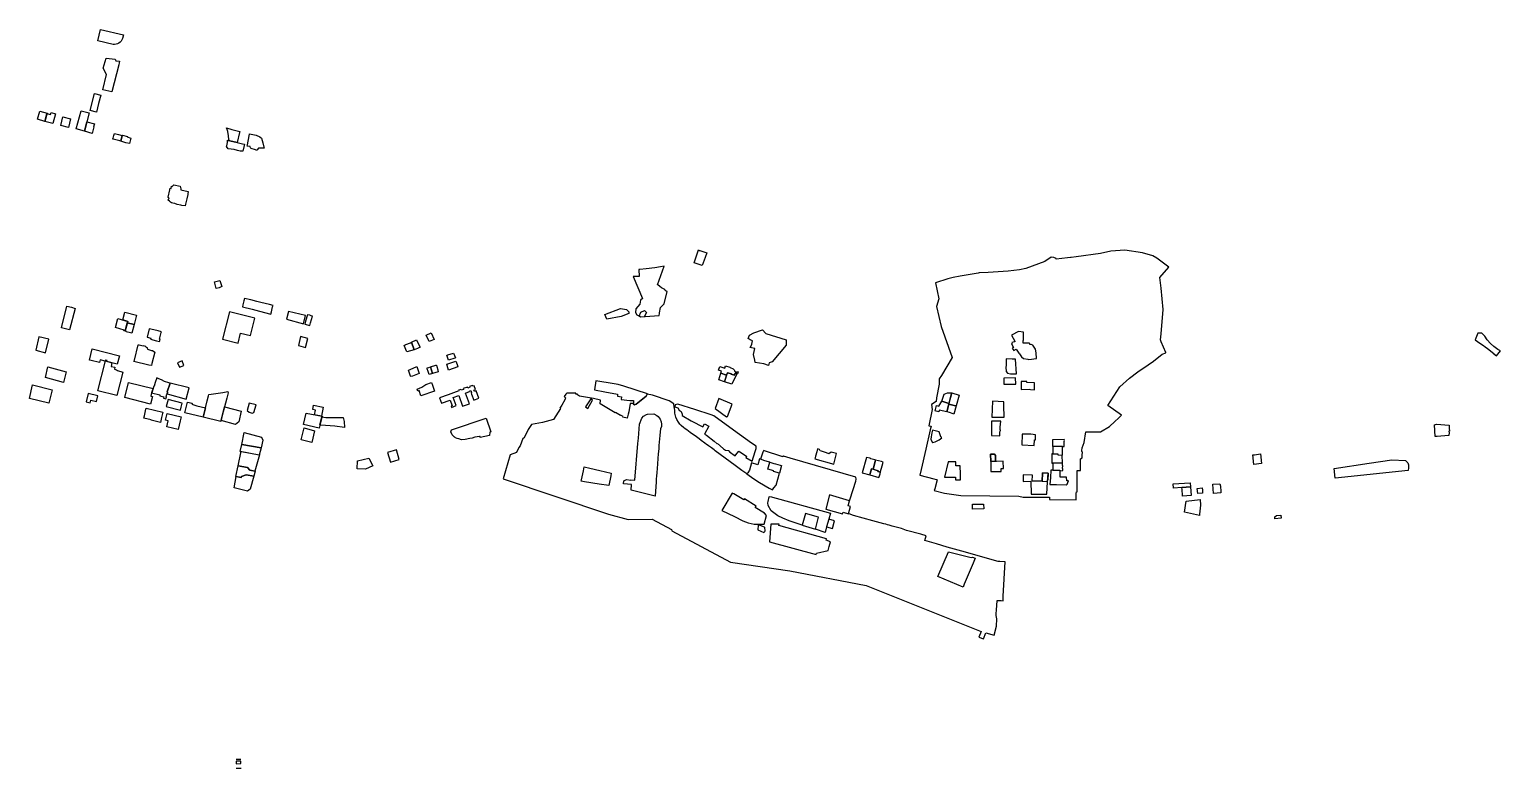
# Model space of a CAD drawing. Header units: metres. Extents: x 1390459 to 1399270, y 354791 to 360790.
# Drawn here: x 1395004 to 1399270, y 358586 to 360728 of the extents above; entities that cross this region are included whole.
import ezdxf

# ---------------------------------------------------------------- set-up
doc = ezdxf.new("R2010")
doc.units = ezdxf.units.M

msp = doc.modelspace()

# ---------------------------------------------------------------- linework, layer by layer
for points in [[(1395209.84, 360728.34), (1395276.32, 360713.11), (1395273.48, 360702.43), (1395271.8, 360698.42), (1395269.47, 360694.74), (1395266.56, 360691.52), (1395263.13, 360688.83), (1395259.31, 360686.77), (1395255.18, 360685.38), (1395250.89, 360684.71), (1395246.93, 360684.82), (1395202.14, 360695.25), (1395209.84, 360728.34)], [(1395226.72, 360645.24), (1395252.72, 360641.85), (1395254.91, 360636.87), (1395264.89, 360636.18), (1395264.36, 360631.26), (1395263.28, 360625.71), (1395242.54, 360547.44), (1395216.87, 360553.72), (1395227.85, 360597.4), (1395218.01, 360615.66), (1395226.72, 360645.24)], [(1395192.37, 360542.65), (1395210.77, 360537.85), (1395204.29, 360514.13), (1395198.15, 360488.73), (1395179.79, 360493.8), (1395192.37, 360542.65)], [(1395033.91, 360491.72), (1395055.02, 360485.72), (1395048.52, 360461.95), (1395026.93, 360467.89), (1395033.91, 360491.72)], [(1395054.82, 360485.01), (1395065.13, 360482.06), (1395066.6, 360487.22), (1395079.13, 360483.56), (1395071.31, 360455.85), (1395048.52, 360461.95), (1395054.82, 360485.01)], [(1395153.72, 360492.44), (1395177.2, 360486.74), (1395163.16, 360433.29), (1395139.85, 360439.8), (1395153.72, 360492.44)], [(1395100.79, 360475.24), (1395123, 360469.07), (1395117.28, 360444.23), (1395095.35, 360449.69), (1395100.79, 360475.24)], [(1395170.42, 360460.94), (1395192.3, 360455.18), (1395189.86, 360446.19), (1395190.93, 360445.99), (1395186.06, 360426.9), (1395163.16, 360433.29), (1395170.42, 360460.94)], [(1395582.41, 360406.4), (1395582.31, 360410.67), (1395581.5, 360419.06), (1395580.09, 360427.36), (1395579.43, 360430.05), (1395579.52, 360433.04), (1395578.24, 360434.91), (1395578.08, 360435.54), (1395575.68, 360442.92), (1395590.59, 360438.75), (1395613.75, 360432.87), (1395612.63, 360429.45), (1395606.17, 360400.24), (1395585.06, 360405.17), (1395584.38, 360406.05), (1395582.41, 360406.4)], [(1395262.09, 360423.67), (1395273.12, 360420.69), (1395268.69, 360404.21), (1395265.64, 360405.07), (1395246.3, 360410.55), (1395245.7, 360410.71), (1395246.23, 360412.69), (1395246.73, 360412.6), (1395246.91, 360413.34), (1395248.8, 360421.07), (1395250.19, 360426.74), (1395262.09, 360423.67)], [(1395293.86, 360397.83), (1395283.32, 360400.05), (1395268.69, 360404.21), (1395273.12, 360420.69), (1395273.43, 360421.93), (1395287.89, 360418.19), (1395287.48, 360416.79), (1395298.08, 360413.66), (1395293.86, 360397.83)], [(1395575.71, 360388.55), (1395575.87, 360389.3), (1395576.17, 360390.69), (1395578.27, 360400.67), (1395578.56, 360402.69), (1395578.7, 360406.98), (1395580.57, 360406.72), (1395582.41, 360406.4), (1395584.38, 360406.05), (1395585.06, 360405.17), (1395606.17, 360400.24), (1395621.57, 360396.64), (1395627.65, 360395.55), (1395627.04, 360392.18), (1395622.76, 360375.11), (1395620.36, 360375.18), (1395619.24, 360375.4), (1395614.93, 360375.94), (1395607.76, 360377.69), (1395597.2, 360380.23), (1395596.6, 360380.34), (1395596.46, 360379.94), (1395588.58, 360381.05), (1395580.69, 360382.06), (1395575.71, 360388.55)], [(1395635.21, 360390.47), (1395635.9, 360394.04), (1395640.97, 360420.3), (1395641.83, 360424.78), (1395642.02, 360425.74), (1395661.61, 360421.67), (1395672.45, 360417.18), (1395676.65, 360413.43), (1395680.51, 360399.36), (1395683.96, 360386.74), (1395684.53, 360384.61), (1395668.58, 360384.13), (1395664.79, 360379.11), (1395663.66, 360377.6), (1395659.15, 360379.4), (1395646.5, 360383.53), (1395645.27, 360385.41), (1395643.93, 360389.43), (1395635.21, 360390.47)], [(1395422.66, 360277.56), (1395441.15, 360273.98), (1395443.37, 360266.7), (1395442.68, 360263.32), (1395464.71, 360258.24), (1395463.35, 360252.19), (1395462.82, 360249.87), (1395460, 360237.37), (1395457.5, 360225.89), (1395456.69, 360222.23), (1395455.58, 360217.45), (1395445.99, 360218.15), (1395442.74, 360218.64), (1395432.36, 360221.33), (1395425.15, 360223.37), (1395419.97, 360224.77), (1395415.97, 360226.03), (1395413.24, 360227.56), (1395409.8, 360230.2), (1395406.34, 360233.44), (1395405.52, 360234.35), (1395408, 360237.41), (1395409, 360240.6), (1395406.62, 360241.35), (1395406.7, 360241.8), (1395410.77, 360262.96), (1395411.76, 360268.14), (1395414.72, 360267.44), (1395416.01, 360273.78), (1395418.2, 360273.12), (1395422.66, 360277.56)], [(1396944.63, 360089.39), (1396947.44, 360088.04), (1396948.56, 360087.25), (1396962.19, 360083.1), (1396968.35, 360081.23), (1396963.17, 360067.54), (1396955.06, 360043.78), (1396931.74, 360051.69), (1396944.63, 360089.39)], [(1397627.98, 359391.51), (1397657.3, 359384.01), (1397705.23, 359377.02), (1397872.93, 359375.91), (1397885.54, 359372.24), (1397961.73, 359372.71), (1397961.75, 359366.08), (1398039.84, 359364.61), (1398039.98, 359383.28), (1398040.02, 359388.44), (1398042.02, 359388.41), (1398042.23, 359405.91), (1398042.59, 359450.2), (1398052.23, 359450.37), (1398052.22, 359458.53), (1398052.19, 359483.46), (1398056.66, 359486.15), (1398056.85, 359490.13), (1398057.05, 359494.65), (1398057.45, 359503.49), (1398055.92, 359505.29), (1398056.26, 359508.07), (1398057.2, 359515.83), (1398063.1, 359530.77), (1398067.8, 359561.8), (1398109.91, 359562.35), (1398135.73, 359577.19), (1398151.73, 359592.13), (1398162.42, 359601.82), (1398170.9, 359610.25), (1398131.47, 359638.57), (1398166.57, 359692.53), (1398194.25, 359717.52), (1398218.7, 359736.15), (1398248.11, 359755.83), (1398263.49, 359766.86), (1398288.97, 359787.19), (1398299.59, 359791), (1398299.22, 359792.03), (1398286.36, 359822.61), (1398284.44, 359828.78), (1398285.82, 359846.31), (1398291.35, 359916.75), (1398285.57, 359978.17), (1398282.61, 360009.68), (1398308.36, 360039.41), (1398273.83, 360065.02), (1398262, 360071.69), (1398231.84, 360080.36), (1398180.28, 360088.3), (1398140.41, 360085.53), (1398110.51, 360078.76), (1398039.96, 360069), (1398025.07, 360067.17), (1398022.61, 360066.9), (1398014.44, 360066.04), (1397981.59, 360062.81), (1397981.61, 360064.09), (1397974.34, 360067.43), (1397967.28, 360068.21), (1397948.51, 360056.05), (1397893.84, 360035.84), (1397874.81, 360031.27), (1397842.6, 360027.69), (1397784.78, 360024.12), (1397758.57, 360022.5), (1397755.75, 360022.36), (1397703.29, 360013.4), (1397682.98, 360009.44), (1397667.76, 360004.98), (1397631.61, 359993.58), (1397640.82, 359947.9), (1397634.08, 359925.36), (1397647.8, 359867.01), (1397679.53, 359777.11), (1397649.43, 359725.33), (1397642.27, 359715.88), (1397642.68, 359700), (1397634.54, 359660.39), (1397633.04, 359649.65), (1397620.41, 359641.17), (1397622.17, 359626.45), (1397612.05, 359579.73), (1397618.98, 359578.03), (1397616.55, 359567.49), (1397603.61, 359511.48), (1397590.17, 359453.24), (1397586.37, 359436.77), (1397627.2, 359425.58), (1397634.86, 359423.49), (1397636.65, 359423), (1397629.28, 359396.39), (1397627.98, 359391.51)], [(1396776.1, 359943.22), (1396774.34, 359932.44), (1396762.7, 359918.21), (1396761.76, 359908), (1396765.44, 359901.17), (1396775.93, 359895.56), (1396829.72, 359898.85), (1396830.7, 359904.51), (1396831.24, 359906.85), (1396833.95, 359922.42), (1396845.06, 359932.56), (1396853.85, 359968.79), (1396850.95, 359970.14), (1396847.15, 359971.9), (1396846.22, 359974.73), (1396841.11, 359977.13), (1396837.03, 359979.34), (1396832.16, 359983.09), (1396826.52, 359988.25), (1396825.55, 359988.39), (1396844.73, 360042.18), (1396844.23, 360042.05), (1396834.35, 360040.5), (1396817.15, 360037.51), (1396792.88, 360034.48), (1396774.3, 360032.62), (1396770.97, 360032.28), (1396772.45, 360012.48), (1396755.05, 360012.06), (1396782.25, 359948.19), (1396776.1, 359943.22)], [(1395540.37, 359996.31), (1395556.5, 360000.8), (1395561.62, 359982.79), (1395554.16, 359979.15), (1395545.83, 359977.12), (1395540.37, 359996.31)], [(1395097.02, 359863.87), (1395112.02, 359926.4), (1395125.45, 359922.89), (1395136.55, 359919.85), (1395120.55, 359857.41), (1395097.02, 359863.87)], [(1395704.35, 359903.24), (1395705.91, 359909.65), (1395709.29, 359923.83), (1395710.32, 359928.14), (1395700.12, 359930.66), (1395674.83, 359936.89), (1395663.07, 359939.94), (1395645.73, 359944.26), (1395627.36, 359948.82), (1395625.74, 359941.86), (1395622.77, 359929.94), (1395621.46, 359924.67), (1395649.89, 359917.39), (1395671.01, 359911.64), (1395704.35, 359903.24)], [(1395281.31, 359854.29), (1395277.98, 359855.11), (1395278.53, 359857.14), (1395253.18, 359864.8), (1395260.72, 359890.51), (1395288.88, 359882.1), (1395281.31, 359854.29)], [(1395274.95, 359886.26), (1395280.99, 359908.6), (1395314.1, 359900.07), (1395307.16, 359872.72), (1395287.69, 359877.74), (1395288.88, 359882.1), (1395274.95, 359886.26)], [(1395583.96, 359909.46), (1395563.69, 359830.96), (1395609.32, 359819.31), (1395616.04, 359848.21), (1395645.3, 359841.69), (1395657.77, 359891.8), (1395583.96, 359909.46)], [(1395755.69, 359910.93), (1395749.82, 359888.56), (1395798.79, 359875.42), (1395804.72, 359899.3), (1395755.69, 359910.93)], [(1395809.87, 359901.56), (1395804.55, 359882.85), (1395802.13, 359874.47), (1395817.26, 359870.24), (1395819.37, 359877.64), (1395824.47, 359896.77), (1395824.71, 359897.57), (1395820.93, 359898.68), (1395816.93, 359899.86), (1395809.87, 359901.56)], [(1396672.79, 359901.76), (1396717.75, 359919.92), (1396735.6, 359916.48), (1396742.15, 359910.21), (1396742.28, 359904.89), (1396719.84, 359896.1), (1396678.4, 359888.22), (1396672.79, 359901.76)], [(1396776.9, 359909.1), (1396788.05, 359913.41), (1396793.46, 359907.4), (1396786.47, 359895.07), (1396776.76, 359894.43), (1396772.29, 359896.96), (1396776.9, 359909.1)], [(1395031.53, 359837.15), (1395022.03, 359798.64), (1395050.24, 359791.33), (1395060.41, 359830.69), (1395031.53, 359837.15)], [(1395301.21, 359848.11), (1395297.29, 359848.98), (1395284.35, 359852.23), (1395284.65, 359853.45), (1395281.31, 359854.29), (1395287.69, 359877.74), (1395307.16, 359872.72), (1395301.21, 359848.11)], [(1395381.12, 359823.67), (1395382.59, 359830.42), (1395381.38, 359830.76), (1395385.84, 359849.52), (1395386.46, 359852.02), (1395377.57, 359854.27), (1395356.27, 359859.46), (1395351.51, 359860.61), (1395345.44, 359836.05), (1395356.04, 359833.35), (1395355.28, 359830.19), (1395372.28, 359825.95), (1395381.12, 359823.67)], [(1395789.82, 359838.28), (1395783.91, 359812.31), (1395804.7, 359806.6), (1395811.7, 359832.86), (1395789.82, 359838.28)], [(1396154.42, 359842.46), (1396168.75, 359848.95), (1396177.4, 359829.65), (1396163.12, 359823.69), (1396154.42, 359842.46)], [(1397092.14, 359841.74), (1397104.35, 359849.21), (1397129.96, 359857.18), (1397139.69, 359847.46), (1397198.17, 359829.1), (1397198.32, 359813.39), (1397157.97, 359764.49), (1397149.19, 359761.87), (1397147.26, 359754.64), (1397133.94, 359759.01), (1397108.74, 359762.71), (1397108.01, 359770.15), (1397103.54, 359785.81), (1397107.37, 359803.07), (1397093.29, 359806.7), (1397095.86, 359809.63), (1397098.96, 359816.45), (1397100.65, 359825.85), (1397093.63, 359828.46), (1397088.2, 359832.35), (1397092.14, 359841.74)], [(1397924.64, 359774.43), (1397923.87, 359790.82), (1397921.96, 359801.65), (1397913.53, 359812.97), (1397908.68, 359815.12), (1397905.3, 359815.42), (1397904.55, 359819), (1397895.3, 359818.7), (1397885.65, 359819.18), (1397885.9, 359825.66), (1397886.82, 359828.85), (1397886.66, 359830.28), (1397887.14, 359850.68), (1397872.13, 359852.68), (1397852.08, 359841.82), (1397861.44, 359825.2), (1397861.75, 359822.88), (1397859.59, 359822.9), (1397853.29, 359821.21), (1397853.76, 359819.26), (1397852.2, 359816.62), (1397857.35, 359806.86), (1397854.32, 359804.85), (1397858.97, 359797.83), (1397865.22, 359801.98), (1397873.33, 359790.16), (1397874.77, 359787.7), (1397880.98, 359779.08), (1397886.68, 359774.85), (1397899.78, 359772.19), (1397902.08, 359771.94), (1397924.64, 359774.43)], [(1399216.07, 359848.44), (1399204.79, 359847.83), (1399196.78, 359829.05), (1399210.41, 359819.41), (1399220.8, 359812.02), (1399225.44, 359808.61), (1399232.88, 359803.46), (1399250.92, 359788.69), (1399250.48, 359788.11), (1399258.21, 359782.67), (1399270.35, 359796.66), (1399262.68, 359800.89), (1399250.59, 359809.61), (1399241.21, 359818.02), (1399231.49, 359829.12), (1399224.44, 359838.92), (1399216.07, 359848.44)], [(1395185.62, 359802.66), (1395265.25, 359782.52), (1395258.59, 359758.58), (1395228.24, 359766.11), (1395228.86, 359768.65), (1395224.55, 359769.69), (1395223.88, 359767.11), (1395208.71, 359770.66), (1395206.83, 359763.12), (1395182.65, 359769.12), (1395177.62, 359769.65), (1395185.62, 359802.66)], [(1395319.17, 359814.56), (1395322.39, 359813.8), (1395333.54, 359811.01), (1395333.76, 359811.89), (1395340.69, 359810.11), (1395340.42, 359809.08), (1395343.65, 359806.88), (1395344.91, 359806.52), (1395345.48, 359805.13), (1395346.63, 359801.51), (1395358.34, 359798.02), (1395360.4, 359797.31), (1395367.24, 359792.68), (1395358.69, 359760), (1395357.5, 359754.2), (1395350.37, 359755.66), (1395307.06, 359765.54), (1395308.17, 359769.95), (1395319.17, 359814.56)], [(1396091.12, 359812.5), (1396093.45, 359814.37), (1396095.74, 359815.14), (1396109.49, 359819.85), (1396112.34, 359821.55), (1396119.47, 359799.77), (1396098.42, 359794.01), (1396091.12, 359812.5)], [(1396112.34, 359821.55), (1396126.16, 359828.66), (1396132.42, 359815.67), (1396137, 359807.07), (1396129.78, 359803.66), (1396119.47, 359799.77), (1396112.34, 359821.55)], [(1395224.38, 359767.49), (1395243.13, 359762.38), (1395240.5, 359751.82), (1395251.77, 359749.01), (1395250.22, 359743.41), (1395256.24, 359741.76), (1395258.87, 359739.45), (1395274.85, 359735.35), (1395257.64, 359667.36), (1395202.29, 359681.19), (1395224.38, 359767.49)], [(1395451.98, 359754.7), (1395446.66, 359767.65), (1395433.71, 359762.32), (1395439.04, 359749.38), (1395451.98, 359754.7)], [(1396103.55, 359740.96), (1396107.92, 359742.63), (1396127.73, 359751.1), (1396134.55, 359730.73), (1396114.86, 359723.57), (1396109.8, 359721.89), (1396109.31, 359723.56), (1396103.55, 359740.96)], [(1396167, 359750.16), (1396182.71, 359755.08), (1396184, 359755.48), (1396185.33, 359750.99), (1396188.13, 359741.53), (1396188.45, 359740.46), (1396189.71, 359736.2), (1396172.88, 359731.2), (1396167, 359750.16)], [(1396213.93, 359784.07), (1396215.82, 359784.48), (1396217.22, 359784.96), (1396233.84, 359790.46), (1396239.38, 359776.1), (1396237.56, 359775.38), (1396219.42, 359769.52), (1396213.93, 359784.07)], [(1396214.18, 359757.96), (1396240.72, 359766.66), (1396242.26, 359762.41), (1396244.14, 359757.21), (1396244.33, 359756.71), (1396246.72, 359750.08), (1396246.76, 359749.97), (1396219.52, 359740.88), (1396217.45, 359747.5), (1396214.18, 359757.96)], [(1397006.36, 359751.48), (1397020.68, 359746.62), (1397022.62, 359753.37), (1397035.41, 359749.45), (1397035.63, 359748.06), (1397044.61, 359744.4), (1397046.58, 359743.07), (1397047.91, 359741.63), (1397048.46, 359740.05), (1397048.74, 359737.42), (1397055.82, 359735.08), (1397056.46, 359736.81), (1397059.46, 359735.83), (1397057.71, 359730.48), (1397050.78, 359732.75), (1397050.42, 359731.56), (1397048.55, 359726.54), (1397039.35, 359729.13), (1397039.59, 359729.95), (1397028.01, 359733.29), (1397025.91, 359726.62), (1397009.45, 359732.04), (1397010.76, 359737.42), (1397001.81, 359740.35), (1397006.36, 359751.48)], [(1397866.52, 359729.98), (1397863.15, 359772.95), (1397860.33, 359772.9), (1397853.71, 359772.66), (1397836.53, 359773.55), (1397836.64, 359761.95), (1397836.42, 359758.14), (1397836.08, 359752.1), (1397836, 359750.66), (1397836.15, 359736.25), (1397837.64, 359735.81), (1397840.41, 359731.9), (1397849.23, 359730.08), (1397854.34, 359730.17), (1397861.27, 359730.07), (1397864.86, 359730.02), (1397866.52, 359729.98)], [(1395057.02, 359750.02), (1395110.24, 359735.87), (1395102.89, 359705.23), (1395050.21, 359719.52), (1395057.02, 359750.02)], [(1395358.29, 359675.33), (1395382.47, 359669.29), (1395381.77, 359666.48), (1395393.64, 359663.49), (1395392.56, 359659.6), (1395399.59, 359657.16), (1395401.26, 359663.86), (1395400.77, 359663.99), (1395402.7, 359671.61), (1395403.27, 359671.9), (1395404.75, 359677.24), (1395403.37, 359677.72), (1395411.96, 359702.82), (1395407.83, 359703.99), (1395395.25, 359708.27), (1395387.08, 359712.34), (1395379.48, 359716), (1395373.07, 359718.84), (1395368.86, 359704.75), (1395365.53, 359694.35), (1395364.84, 359694.56), (1395358.29, 359675.33)], [(1396157.14, 359747.06), (1396162.54, 359748.76), (1396167, 359750.16), (1396172.88, 359731.2), (1396162.85, 359728.22), (1396160.37, 359736.39), (1396157.81, 359744.84), (1396157.14, 359747.06)], [(1396646.52, 359709.66), (1396642.76, 359683.3), (1396672.36, 359678), (1396709.73, 359671.11), (1396709.13, 359665.33), (1396720.58, 359663.67), (1396719.72, 359655.26), (1396745.08, 359652.42), (1396755.83, 359652.88), (1396756.11, 359644.55), (1396756.19, 359642.31), (1396758.9, 359640.54), (1396763.6, 359642.59), (1396792.14, 359665.09), (1396795.72, 359670.93), (1396796.24, 359672.54), (1396728.19, 359694.81), (1396711.41, 359699), (1396699.58, 359701.32), (1396646.52, 359709.66)], [(1397009.45, 359732.04), (1397025.91, 359726.62), (1397019.32, 359707.05), (1397002.99, 359712.44), (1397009.45, 359732.04)], [(1397028.01, 359733.29), (1397039.59, 359729.95), (1397039.35, 359729.13), (1397048.55, 359726.54), (1397050.42, 359731.56), (1397055.65, 359729.83), (1397040.88, 359699.93), (1397019.32, 359707.05), (1397023.04, 359718.08), (1397025.91, 359726.62), (1397028.01, 359733.29)], [(1397864.07, 359699.78), (1397863.95, 359718.09), (1397829.33, 359717.24), (1397829.76, 359699.71), (1397844.5, 359699.68), (1397864.07, 359699.78)], [(1395013.13, 359698.03), (1395069.7, 359684.19), (1395060.41, 359645.1), (1395003.86, 359658.95), (1395013.13, 359698.03)], [(1395168.44, 359649.05), (1395180.24, 359646.34), (1395181.88, 359654.11), (1395198.68, 359649.99), (1395202.5, 359665.91), (1395174.1, 359672.68), (1395168.44, 359649.05)], [(1395291.66, 359705.17), (1395362.25, 359687.28), (1395358.71, 359675.18), (1395357.98, 359675.38), (1395355.54, 359665.29), (1395360.41, 359664.06), (1395354.93, 359642.44), (1395280.08, 359661.42), (1395291.66, 359705.17)], [(1395403.37, 359677.72), (1395404.75, 359677.24), (1395403.27, 359671.9), (1395458.4, 359656.81), (1395467.17, 359689.66), (1395412.03, 359702.8), (1395403.37, 359677.72)], [(1395524.15, 359670.44), (1395565.17, 359676.38), (1395579.22, 359678.42), (1395579.78, 359674.67), (1395576.12, 359659.81), (1395562.09, 359605.45), (1395560.03, 359595.54), (1395559.04, 359591.57), (1395507.45, 359604.59), (1395514.11, 359631.59), (1395519.19, 359651.43), (1395523, 359666.03), (1395524.15, 359670.44)], [(1396128.67, 359685.17), (1396141.88, 359691.13), (1396153.56, 359699.08), (1396170.32, 359704.8), (1396172.58, 359697.41), (1396172.35, 359697.32), (1396178.44, 359679.87), (1396139.26, 359666.4), (1396133.93, 359681.5), (1396130.42, 359680.26), (1396128.67, 359685.17)], [(1396293.04, 359682.49), (1396297.64, 359684.42), (1396293.58, 359695.64), (1396289.64, 359694.18), (1396288.95, 359696.24), (1396280.43, 359693.33), (1396281.29, 359691.08), (1396274.93, 359688.82), (1396273.91, 359691.29), (1396261.5, 359687.31), (1396262.29, 359685.05), (1396255.78, 359682.7), (1396255.03, 359684.69), (1396248.42, 359682.56), (1396249.1, 359680.6), (1396218.09, 359669.15), (1396193.11, 359660.7), (1396198.56, 359644.76), (1396223.6, 359653.57), (1396230.11, 359637.22), (1396227.15, 359636.03), (1396228.4, 359632.15), (1396241.52, 359638.27), (1396233, 359661.2), (1396248.85, 359667.14), (1396259.91, 359636.66), (1396280.17, 359643.61), (1396268.76, 359674.18), (1396280.49, 359678.47), (1396279.75, 359680.19), (1396284.04, 359681.84), (1396286.26, 359676.12), (1396284.56, 359674.85), (1396286.32, 359670.69), (1396292.36, 359654.09), (1396306.98, 359659.56), (1396299.53, 359680.35), (1396294.78, 359678.56), (1396293.04, 359682.49)], [(1396378.12, 359425.76), (1396682.87, 359323.79), (1396740.11, 359308.2), (1396809.63, 359308.6), (1396865.63, 359278.47), (1396866.83, 359275.18), (1397037.32, 359184.63), (1397208.68, 359159.43), (1397430.02, 359116.93), (1397764.45, 358983.45), (1397757.71, 358966.57), (1397770.32, 358961.57), (1397777.22, 358979.81), (1397801.33, 358972.46), (1397808.03, 358998.27), (1397809.92, 359019.51), (1397807.21, 359029.87), (1397807.52, 359035.32), (1397808.06, 359044.87), (1397810.36, 359073.23), (1397814.2, 359073.08), (1397817.98, 359073.03), (1397822.28, 359072.88), (1397827.8, 359072.09), (1397828.2, 359086.03), (1397833.53, 359185.4), (1397817.98, 359186.36), (1397814.5, 359186.03), (1397813.75, 359186.12), (1397708.36, 359216.06), (1397665.45, 359228.05), (1397634.7, 359237.27), (1397600.17, 359246.72), (1397604.25, 359260.18), (1397588.66, 359264.91), (1397547.89, 359276.44), (1397532.83, 359281.8), (1397506.21, 359288.95), (1397497.17, 359291.43), (1397492.18, 359292.82), (1397487.1, 359294.03), (1397481.87, 359295.43), (1397450.23, 359304.25), (1397393.86, 359319.95), (1397381.29, 359324.14), (1397379.13, 359324.71), (1397385.03, 359346.01), (1397378, 359347.94), (1397382.1, 359362.45), (1397383.69, 359367.41), (1397400.05, 359418.55), (1397401.57, 359424.65), (1397400.43, 359430.86), (1397209.9, 359485.97), (1397190.64, 359491.12), (1397188.86, 359491.53), (1397188.41, 359489.57), (1397132.82, 359508.16), (1397132.33, 359506.74), (1397131.15, 359503.34), (1397125.28, 359485.2), (1397124.61, 359483.16), (1397124.39, 359482.5), (1397121.42, 359483.48), (1397116.09, 359466.4), (1397097.84, 359472.05), (1397092.24, 359450.9), (1397087.18, 359442.92), (1397084.56, 359439.96), (1397070.05, 359450.3), (1397050.74, 359464.65), (1396992.98, 359507.21), (1396989.43, 359509.82), (1396982.12, 359515.45), (1396979.1, 359517.56), (1396972.99, 359521.81), (1396966.83, 359526.12), (1396963.79, 359528.23), (1396962.84, 359528.91), (1396952.02, 359536.91), (1396945.95, 359541.55), (1396934.21, 359549.95), (1396929.68, 359553.19), (1396920.11, 359560.34), (1396910.54, 359567.48), (1396908.68, 359568.78), (1396904.76, 359571.53), (1396901.45, 359573.84), (1396893.99, 359580.19), (1396890.47, 359583.88), (1396885.83, 359590.31), (1396881.64, 359597.9), (1396878.36, 359604.85), (1396877.52, 359608.26), (1396875.84, 359616.28), (1396875.38, 359624.85), (1396873.53, 359634.48), (1396873.03, 359643.51), (1396859.53, 359652.31), (1396810.97, 359668.51), (1396795.72, 359670.93), (1396792.14, 359665.09), (1396763.6, 359642.59), (1396758.9, 359640.54), (1396756.19, 359642.31), (1396756.11, 359644.55), (1396746.41, 359644.17), (1396742.18, 359620.41), (1396740.15, 359612.98), (1396737.1, 359602), (1396724.45, 359604.71), (1396725.3, 359606.39), (1396718.35, 359610.07), (1396717.89, 359609.45), (1396703.19, 359618.04), (1396702.59, 359617.26), (1396658.8, 359642.72), (1396660.16, 359654.05), (1396639.4, 359658.35), (1396610.67, 359663.58), (1396598.75, 359665.32), (1396593.63, 359669.16), (1396593.75, 359670.87), (1396588.43, 359671.44), (1396588.7, 359673.59), (1396584.56, 359673.72), (1396583.22, 359673.76), (1396565.36, 359674.3), (1396562.5, 359674.27), (1396559.8, 359670.8), (1396555.13, 359664.8), (1396559.41, 359659.81), (1396558.04, 359657.37), (1396556.63, 359654.88), (1396547.78, 359639.18), (1396542.47, 359630.33), (1396543.63, 359629.77), (1396523.74, 359597.28), (1396491.67, 359588.79), (1396459.92, 359583.53), (1396450.55, 359568.37), (1396439.08, 359544.78), (1396434.82, 359542.4), (1396426.98, 359521.2), (1396423.63, 359516.32), (1396416.39, 359501.83), (1396397.74, 359495.29), (1396378.12, 359425.76)], [(1397649.9, 359650.81), (1397656.4, 359670.72), (1397666.59, 359674.74), (1397679.21, 359674.62), (1397678.42, 359672.37), (1397670.63, 359644.32), (1397649.9, 359650.81)], [(1397670.14, 359642.56), (1397678.42, 359672.37), (1397679.21, 359674.62), (1397699.96, 359668.09), (1397691.45, 359637.22), (1397689.62, 359637.69), (1397670.14, 359642.56)], [(1397919, 359683.26), (1397919.07, 359703.58), (1397896.26, 359705.45), (1397896.4, 359707.61), (1397880.1, 359707.56), (1397879.71, 359685), (1397903.14, 359685.74), (1397907.32, 359684.44), (1397919, 359683.26)], [(1395342.62, 359630.68), (1395390.83, 359618.64), (1395387.23, 359603.84), (1395383.55, 359588.7), (1395356.94, 359595.78), (1395357.1, 359596.8), (1395335.77, 359601.71), (1395337.14, 359608.48), (1395341.79, 359627.35), (1395342.62, 359630.68)], [(1395342.62, 359630.68), (1395390.83, 359618.64), (1395387.23, 359603.84), (1395383.55, 359588.7), (1395356.94, 359595.78), (1395357.1, 359596.8), (1395335.77, 359601.71), (1395337.14, 359608.48), (1395341.79, 359627.35), (1395342.62, 359630.68)], [(1395446.72, 359645.24), (1395406.15, 359656.02), (1395400.72, 359634.93), (1395441.83, 359624.46), (1395444.08, 359633.06), (1395443.69, 359633.18), (1395446.72, 359645.24)], [(1395462.61, 359648.07), (1395475.36, 359644.79), (1395474.7, 359641.91), (1395489.59, 359637.45), (1395514.09, 359631.59), (1395507.45, 359604.59), (1395454.86, 359617.48), (1395462.61, 359648.07)], [(1395617.73, 359621.57), (1395610.9, 359590.94), (1395601.34, 359583.67), (1395559.8, 359594.4), (1395570.04, 359634.57), (1395617.73, 359621.57)], [(1395654.95, 359618.23), (1395661.13, 359640.26), (1395641.19, 359645.21), (1395635.65, 359623.71), (1395640.85, 359618.55), (1395649.77, 359616.36), (1395654.95, 359618.23)], [(1395828.08, 359639.33), (1395856.17, 359633.57), (1395851.37, 359607.31), (1395830.53, 359611.54), (1395833.33, 359624.92), (1395825.62, 359626.97), (1395828.08, 359639.33)], [(1396623.05, 359630.08), (1396637.02, 359654.22), (1396631.81, 359657.88), (1396616.07, 359634.69), (1396623.05, 359630.08)], [(1397099.49, 359476.66), (1397108.86, 359504.54), (1397111.93, 359513.66), (1397111.97, 359520.39), (1397097.87, 359528.76), (1397045.75, 359567.25), (1396988.53, 359608.21), (1396980.86, 359611.65), (1396933.92, 359626.85), (1396884.56, 359642.55), (1396876.37, 359640.23), (1396875.38, 359633.98), (1396883.88, 359631.4), (1396888.48, 359624.85), (1396893.61, 359620.9), (1396897.05, 359612.72), (1396896.87, 359609.32), (1396922.76, 359593.72), (1396925.13, 359592.53), (1396957.02, 359576.58), (1396961.76, 359585.1), (1396974.16, 359578.75), (1396961.75, 359555.59), (1396967.24, 359552.41), (1396989.27, 359534.8), (1396998.64, 359526.78), (1396999.72, 359527.89), (1397015.7, 359513.99), (1397016.81, 359512.38), (1397022.84, 359509.2), (1397031.02, 359507.7), (1397033.78, 359505.57), (1397033.79, 359504.48), (1397050.3, 359492.76), (1397052.65, 359495.67), (1397060.97, 359505.98), (1397063.72, 359503.85), (1397065.88, 359503.52), (1397084.25, 359490.88), (1397081.92, 359487.26), (1397099.49, 359476.66)], [(1396992.89, 359629.7), (1397025.13, 359605.04), (1397028.64, 359606.21), (1397041.79, 359641.71), (1397002.78, 359658.68), (1396992.89, 359629.7)], [(1397630.17, 359623.26), (1397634.2, 359638.26), (1397641.16, 359636.38), (1397649.9, 359650.81), (1397670.63, 359644.32), (1397670.14, 359642.56), (1397664.21, 359619.72), (1397642.37, 359624.86), (1397640.83, 359620.08), (1397633.71, 359622.22), (1397630.17, 359623.26)], [(1397664.21, 359619.72), (1397670.14, 359642.56), (1397689.62, 359637.69), (1397691.45, 359637.22), (1397684.92, 359613.33), (1397683.17, 359613.73), (1397671.96, 359617.9), (1397664.21, 359619.72)], [(1397830.29, 359604.25), (1397829.8, 359638.62), (1397830.2, 359649.28), (1397796.98, 359650.42), (1397795.3, 359604.29), (1397830.29, 359604.25)], [(1395403.27, 359615.53), (1395443.96, 359605.37), (1395441.08, 359593.78), (1395434.76, 359568.47), (1395402.22, 359576.67), (1395406.5, 359593.98), (1395398.07, 359596), (1395403.27, 359615.53)], [(1395403.27, 359615.53), (1395443.96, 359605.37), (1395441.08, 359593.78), (1395434.76, 359568.47), (1395402.22, 359576.67), (1395406.5, 359593.98), (1395398.07, 359596), (1395403.27, 359615.53)], [(1395806.84, 359616.35), (1395852.67, 359607), (1395843.78, 359572.36), (1395798.44, 359583.23), (1395806.84, 359616.35)], [(1395852.34, 359605.65), (1395863, 359603.86), (1395885.04, 359603.14), (1395913.52, 359603.29), (1395915.21, 359595.76), (1395916.48, 359591.83), (1395917.65, 359574.4), (1395889.42, 359577.97), (1395849.17, 359581.38), (1395846.25, 359581.99), (1395852.34, 359605.65)], [(1396328.37, 359601.2), (1396342.04, 359561.86), (1396339.2, 359560.95), (1396337.7, 359551.68), (1396311.25, 359545.4), (1396310.61, 359548.36), (1396308.84, 359548.03), (1396295.84, 359546.51), (1396288.27, 359543.94), (1396281.1, 359543.11), (1396267.11, 359539.71), (1396256.86, 359539.21), (1396249.56, 359541.26), (1396248.22, 359541.74), (1396244.48, 359543.06), (1396239.92, 359545.07), (1396237.36, 359546.36), (1396236.54, 359546.9), (1396233.47, 359549.33), (1396229.82, 359553.35), (1396226.22, 359562.18), (1396228.15, 359568.15), (1396328.37, 359601.2)], [(1396726.84, 359410.88), (1396727.59, 359420.19), (1396735.69, 359423.37), (1396747.73, 359422.33), (1396747.82, 359423.32), (1396759.26, 359422.33), (1396768.57, 359527.92), (1396769.95, 359543.63), (1396773.48, 359584.08), (1396779.63, 359601.19), (1396784.37, 359607.04), (1396793.3, 359612.53), (1396796.54, 359613.36), (1396814.28, 359613.85), (1396823.34, 359609.27), (1396826.97, 359606.36), (1396833.13, 359599.1), (1396836.19, 359590.64), (1396837.01, 359584.38), (1396837.11, 359577.77), (1396834.15, 359570.64), (1396833.41, 359561.68), (1396832.52, 359551.56), (1396829.68, 359522.39), (1396828.9, 359513.41), (1396827.54, 359497.07), (1396826.63, 359485.4), (1396824.94, 359467.79), (1396824.03, 359456.28), (1396822.96, 359443.38), (1396822.31, 359434.58), (1396821.53, 359425.03), (1396821.11, 359417.13), (1396818.92, 359375.97), (1396748.68, 359393.26), (1396750.04, 359408.92), (1396726.84, 359410.88)], [(1397817.89, 359550.05), (1397818.59, 359561.09), (1397818.84, 359565.09), (1397819.84, 359564.99), (1397820.05, 359567.99), (1397819.03, 359568.05), (1397819.48, 359575.22), (1397820.6, 359592.98), (1397794.3, 359593.22), (1397793.79, 359551.72), (1397817.89, 359550.05)], [(1399079.13, 359582.52), (1399084.64, 359583.94), (1399120.81, 359581.49), (1399121.44, 359572.89), (1399122.05, 359564.08), (1399120.7, 359563.97), (1399121.06, 359558.63), (1399120.7, 359551.89), (1399121.52, 359551.25), (1399119.18, 359551.05), (1399086.36, 359548.36), (1399080.5, 359548.6), (1399079.13, 359582.52)], [(1395626.9, 359559.69), (1395676.8, 359546.99), (1395681.15, 359538.07), (1395675.59, 359515.58), (1395619.73, 359525.51), (1395626.9, 359559.69)], [(1395791.62, 359538.74), (1395800.43, 359573.57), (1395830.96, 359565.31), (1395822.58, 359531), (1395791.62, 359538.74)], [(1397649.56, 359544.67), (1397649.4, 359545.03), (1397647.98, 359548.11), (1397647.35, 359547.82), (1397641.76, 359561.64), (1397622.46, 359566.42), (1397621.03, 359559.03), (1397618.71, 359547.17), (1397617.7, 359540.75), (1397621.65, 359531.6), (1397621.91, 359531.28), (1397622.23, 359531.07), (1397622.51, 359530.94), (1397623.29, 359530.84), (1397630.93, 359533.34), (1397641.83, 359539.1), (1397649.56, 359544.67)], [(1397917.29, 359522.01), (1397918.55, 359539.2), (1397921.16, 359539.15), (1397921.86, 359553.69), (1397908.5, 359554.97), (1397882.5, 359555.61), (1397882.33, 359524.55), (1397917.29, 359522.01)], [(1397963.56, 359409.38), (1397964.06, 359409.34), (1397970.76, 359409.11), (1397982.78, 359409.05), (1398010.44, 359408.74), (1398013.26, 359409.89), (1398017.27, 359419.84), (1398012.16, 359419.76), (1398011.69, 359430.43), (1397992.92, 359430.14), (1397992.85, 359434.51), (1397992.8, 359449.41), (1398001.23, 359449.5), (1398001.17, 359455.56), (1398000.35, 359455.58), (1398000.49, 359463.94), (1397999.83, 359463.95), (1397999.52, 359471.51), (1397998.53, 359494.54), (1397999.93, 359494.57), (1397999.94, 359497.09), (1398000.01, 359519.37), (1398005.02, 359519.3), (1398005.18, 359534.18), (1398005.21, 359536.98), (1398005.17, 359539.63), (1397972.83, 359539.14), (1397970.81, 359539.11), (1397971.11, 359519.74), (1397972.02, 359519.72), (1397971.76, 359498.44), (1397968.54, 359498.5), (1397968.81, 359471.01), (1397971.76, 359471.06), (1397972.08, 359450.55), (1397966.28, 359450.53), (1397965.09, 359429.72), (1397963.56, 359409.38)], [(1395618.38, 359505.43), (1395670.92, 359495.46), (1395658.05, 359447.67), (1395642.73, 359450.67), (1395636.26, 359458.97), (1395609.18, 359463.67), (1395618.41, 359505.54), (1395618.38, 359505.43)], [(1395619.74, 359525.53), (1395675.58, 359515.58), (1395669.85, 359494.5), (1395615.36, 359504.78), (1395619.74, 359525.53)], [(1396042.27, 359502.36), (1396050.59, 359474.05), (1396076.53, 359481.4), (1396068.51, 359509.87), (1396042.27, 359502.36)], [(1397281.57, 359483.76), (1397336.35, 359468.27), (1397340.69, 359483.87), (1397344.82, 359499.57), (1397329.36, 359503.26), (1397322.23, 359497.99), (1397315.39, 359501.08), (1397307.23, 359504.01), (1397301.28, 359506.12), (1397297.08, 359507.21), (1397295.13, 359511.2), (1397289.78, 359512.97), (1397287.28, 359504.49), (1397283.58, 359491.33), (1397282.23, 359486.2), (1397281.57, 359483.76)], [(1397790.98, 359497.38), (1397802.6, 359497.4), (1397805.55, 359493.01), (1397805.76, 359476.29), (1397791.61, 359476.07), (1397790.98, 359497.38)], [(1397822.28, 359446.76), (1397822.22, 359455.83), (1397828.51, 359455.93), (1397827.95, 359476.63), (1397808.66, 359476.34), (1397805.76, 359476.29), (1397805.55, 359493.01), (1397802.6, 359497.4), (1397790.98, 359497.38), (1397791.61, 359476.07), (1397791.72, 359446.6), (1397822.28, 359446.76)], [(1397999.93, 359494.57), (1397999.94, 359497.09), (1398000.01, 359519.37), (1397972.83, 359519.73), (1397972.02, 359519.72), (1397971.76, 359498.44), (1397986.01, 359498.19), (1397986.06, 359495.13), (1397998.53, 359494.54), (1397999.93, 359494.57)], [(1398551.45, 359495.1), (1398554.24, 359495.37), (1398556.72, 359495.66), (1398574.12, 359497.73), (1398577.19, 359470.11), (1398554.49, 359467.72), (1398551.45, 359495.1)], [(1395609.26, 359463.61), (1395636.26, 359458.97), (1395642.73, 359450.67), (1395658.11, 359447.67), (1395654.26, 359433.35), (1395632.04, 359437.12), (1395618.92, 359432.89), (1395618.19, 359429.73), (1395602.5, 359432.75), (1395609.26, 359463.61)], [(1395954.92, 359477.76), (1395988.49, 359485.38), (1395999.58, 359463.09), (1395978.46, 359454.05), (1395954.61, 359455.07), (1395954.92, 359477.76)], [(1396604.88, 359423.06), (1396610.48, 359449.38), (1396612.86, 359460.59), (1396629.06, 359456.77), (1396658.54, 359449.84), (1396691.38, 359442.1), (1396689.69, 359434.13), (1396683.82, 359406.6), (1396656.65, 359410.44), (1396614.11, 359416.62), (1396604.02, 359419.02), (1396604.88, 359423.06)], [(1397121.42, 359483.48), (1397116.09, 359466.4), (1397097.84, 359472.05), (1397092.24, 359450.9), (1397087.18, 359442.92), (1397084.56, 359439.96), (1397104.73, 359425.38), (1397121.03, 359415.56), (1397148.95, 359398.47), (1397159.01, 359393.75), (1397162.48, 359399.23), (1397169.02, 359407.52), (1397178.75, 359442.57), (1397162.17, 359446.83), (1397162.79, 359449.25), (1397145.55, 359453.57), (1397151.04, 359474.16), (1397147.55, 359475.24), (1397136.91, 359478.29), (1397124.39, 359482.5), (1397121.42, 359483.48)], [(1397145.55, 359453.57), (1397151.04, 359474.18), (1397160.21, 359471.37), (1397162.9, 359470.58), (1397167.93, 359469.09), (1397181.28, 359465.24), (1397184.67, 359464.33), (1397178.75, 359442.57), (1397162.17, 359446.83), (1397162.79, 359449.25), (1397145.55, 359453.57)], [(1397418.9, 359443.09), (1397440.67, 359437.09), (1397441.89, 359441.59), (1397445.73, 359454.7), (1397450.44, 359453.36), (1397457.74, 359480.09), (1397456.23, 359480.44), (1397443.31, 359483.94), (1397443.07, 359484.81), (1397442.43, 359485.39), (1397431.14, 359488.02), (1397418.9, 359443.09)], [(1397445.73, 359454.7), (1397441.89, 359441.59), (1397440.67, 359437.09), (1397467.63, 359429.78), (1397468.04, 359431.29), (1397470.71, 359440.63), (1397471.86, 359444.7), (1397464.35, 359446.75), (1397465.03, 359449.24), (1397445.73, 359454.7)], [(1397471.86, 359444.7), (1397472.54, 359447.11), (1397477.21, 359463.59), (1397480.11, 359474.4), (1397474.53, 359476.16), (1397457.74, 359480.09), (1397450.44, 359453.36), (1397465.03, 359449.24), (1397464.35, 359446.75), (1397471.86, 359444.7)], [(1397704.14, 359423.11), (1397704.25, 359426.22), (1397703.96, 359438.02), (1397703.78, 359445.26), (1397703.29, 359457.67), (1397703.25, 359463.09), (1397690.83, 359463.01), (1397690.75, 359474.91), (1397668.08, 359475.02), (1397657.67, 359430.99), (1397660.64, 359430.29), (1397689.68, 359430.22), (1397689.72, 359423.03), (1397704.14, 359423.11)], [(1398001.23, 359449.5), (1398001.17, 359455.56), (1398000.35, 359455.58), (1398000.49, 359463.94), (1397999.83, 359463.95), (1397999.52, 359471.51), (1397971.76, 359471.06), (1397972.08, 359450.55), (1397992.32, 359450.73), (1397992.33, 359449.4), (1398001.23, 359449.5)], [(1398787.96, 359455.92), (1398888.77, 359471.43), (1398954.72, 359480.54), (1398994.75, 359478.46), (1399001.42, 359472.37), (1399003.09, 359466.51), (1399002.89, 359458.02), (1399002.69, 359449.7), (1398790.6, 359427.73), (1398787.96, 359455.92)], [(1395603.86, 359432.44), (1395618.13, 359429.83), (1395618.91, 359432.97), (1395632.04, 359437.12), (1395654.26, 359433.35), (1395644.29, 359395.87), (1395636.71, 359390.35), (1395597.23, 359399.93), (1395603.86, 359432.44)], [(1397954.7, 359381.3), (1397956.82, 359417.21), (1397958.68, 359442.34), (1397942.07, 359443.26), (1397941.01, 359419.09), (1397911.92, 359418.73), (1397912.4, 359436.25), (1397885.72, 359436.88), (1397885.66, 359418.25), (1397908.26, 359418.66), (1397908.94, 359381.59), (1397952.62, 359381.28), (1397954.7, 359381.3)], [(1397942.07, 359443.26), (1397958.68, 359442.34), (1397957.15, 359421.65), (1397955.34, 359421.62), (1397955.4, 359417.27), (1397940.96, 359417.84), (1397942.07, 359443.26)], [(1398369.85, 359414.32), (1398370.64, 359402.79), (1398346.04, 359400.7), (1398322.06, 359398.66), (1398321.22, 359410.99), (1398369.85, 359414.32)], [(1398455.88, 359411.54), (1398457.71, 359404.2), (1398459.14, 359388.81), (1398459.42, 359385.64), (1398437.7, 359383.56), (1398435.69, 359410.47), (1398455.88, 359411.54)], [(1397108.97, 359342.24), (1397111.74, 359346.89), (1397077.17, 359367.47), (1397075.75, 359365.09), (1397046.89, 359381.92), (1397042.26, 359384.63), (1397011.68, 359333.83), (1397048.41, 359316.66), (1397073.14, 359304.37), (1397088.59, 359298.18), (1397105.46, 359294.63), (1397118.55, 359293.89), (1397129.16, 359294.06), (1397135.09, 359294.43), (1397141.6, 359319.49), (1397135.33, 359326.17), (1397108.97, 359342.24)], [(1397326.86, 359326.51), (1397321.86, 359308.37), (1397315.81, 359286.44), (1397311.35, 359270.29), (1397283.09, 359279.44), (1397292.33, 359314.52), (1397254.26, 359324.83), (1397245.34, 359291.66), (1397207.4, 359303.94), (1397188.7, 359311.85), (1397174.61, 359318.54), (1397154.89, 359333.31), (1397146.18, 359348.1), (1397145.5, 359356.31), (1397145.88, 359360.39), (1397149.57, 359373.3), (1397151.84, 359374.75), (1397326.86, 359326.51)], [(1397323.77, 359379.6), (1397313.34, 359337.92), (1397362.27, 359324.47), (1397363.39, 359328.8), (1397379.13, 359324.71), (1397385.03, 359346.01), (1397378, 359347.94), (1397382.1, 359362.45), (1397323.77, 359379.6)], [(1398346.04, 359400.7), (1398370.64, 359402.79), (1398372.78, 359377.59), (1398348.18, 359375.5), (1398348, 359377.7), (1398346.5, 359395.27), (1398346.04, 359400.7)], [(1398390.91, 359398), (1398404.87, 359399.26), (1398405.46, 359392.96), (1398406.26, 359384.34), (1398392.32, 359382.96), (1398390.91, 359398)], [(1397254.26, 359324.83), (1397245.34, 359291.66), (1397283.09, 359279.44), (1397292.33, 359314.52), (1397254.26, 359324.83)], [(1397739.11, 359351.86), (1397771.25, 359352.36), (1397771.46, 359338.8), (1397739.32, 359338.3), (1397739.11, 359351.86)], [(1398353.54, 359328.79), (1398358.44, 359361.37), (1398399.01, 359366.22), (1398400.19, 359349.41), (1398397.42, 359323.47), (1398396.94, 359319.89), (1398353.54, 359328.79)], [(1397117.1, 359291.19), (1397115.99, 359278.09), (1397133.9, 359270.66), (1397136.63, 359272.94), (1397137.34, 359274.98), (1397136.96, 359284.43), (1397135.3, 359286.12), (1397123.55, 359290.32), (1397117.1, 359291.19)], [(1397149.88, 359243.59), (1397285.14, 359206.25), (1397286.37, 359210.71), (1397320.04, 359217.82), (1397323.13, 359229.33), (1397326.94, 359243.5), (1397314.06, 359247.6), (1397315.21, 359251.87), (1397176.78, 359290.07), (1397177.91, 359294.16), (1397154.27, 359294.69), (1397149.88, 359243.59)], [(1397315.81, 359286.44), (1397332.57, 359282.22), (1397338.35, 359304.47), (1397321.96, 359308.73), (1397321.86, 359308.37), (1397315.81, 359286.44)], [(1398615.2, 359315.83), (1398620.06, 359319.25), (1398633.28, 359320.38), (1398633.85, 359311.32), (1398615.68, 359310.2), (1398615.2, 359315.83)], [(1397638.71, 359142.55), (1397669.47, 359214.18), (1397735.02, 359197.68), (1397738.49, 359198.27), (1397746.3, 359195.44), (1397740.5, 359181.5), (1397715.06, 359120.39), (1397711.53, 359111.92), (1397638.71, 359142.55)], [(1395617.32, 358607.67), (1395603.32, 358607.45), (1395603.44, 358600.08), (1395617.44, 358600.3), (1395617.32, 358607.67)]]:
    msp.add_lwpolyline(points, close=True)
for points in [[(1395617.25, 358612.62), (1395603.25, 358612.41)], [(1395617.65, 358586.17), (1395603.65, 358585.96)]]:
    msp.add_lwpolyline(points)

doc.saveas('drawing.dxf')
